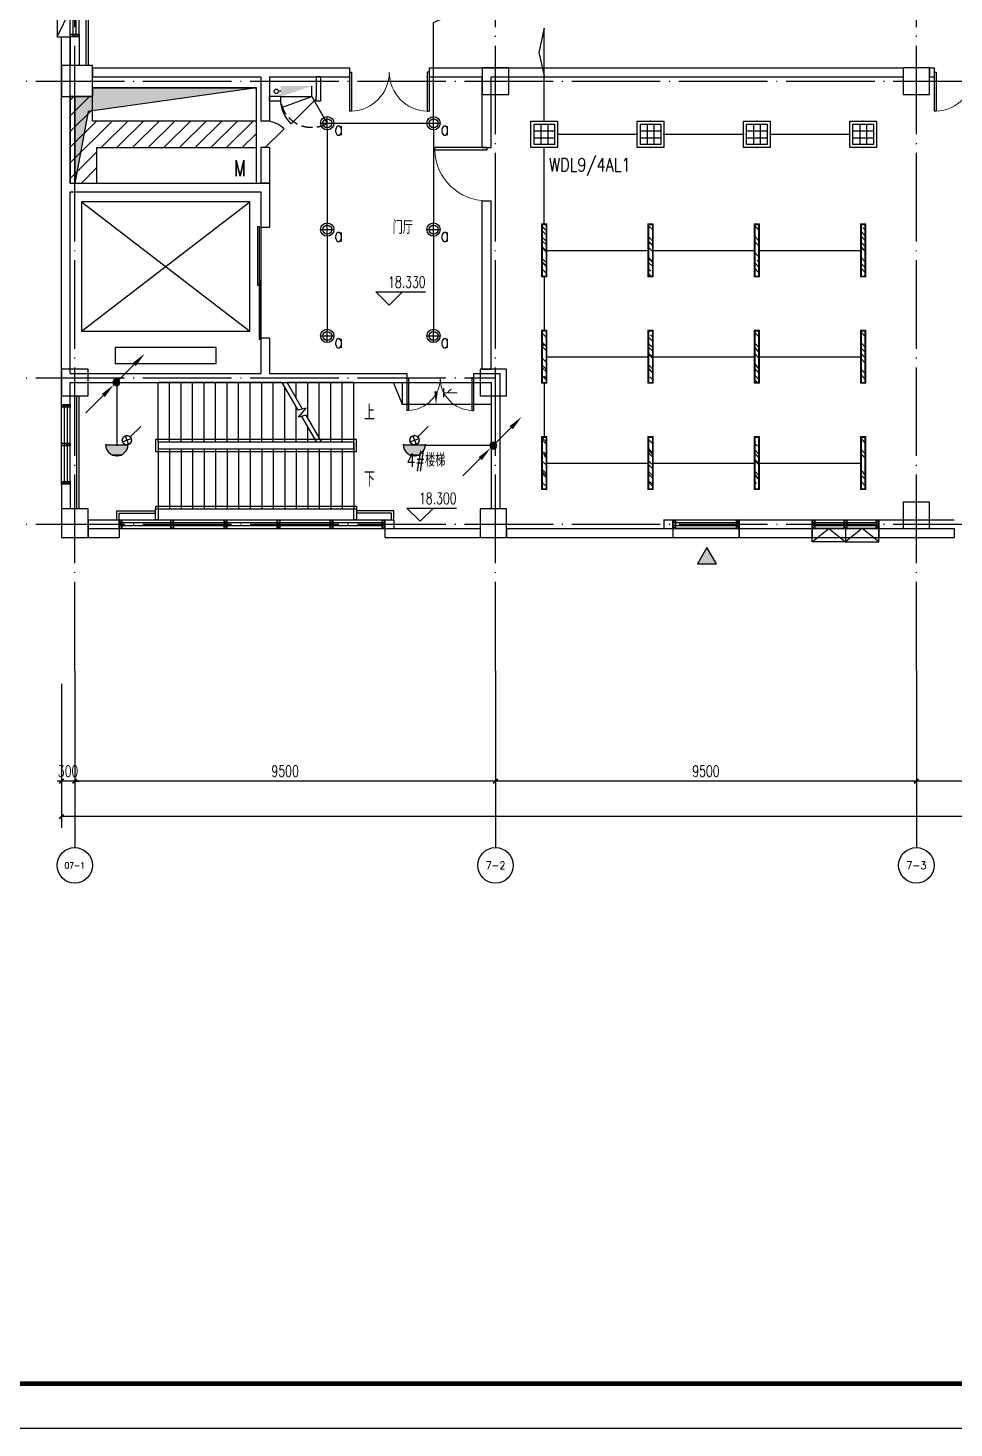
# Model space of a CAD drawing. Extents: x -621157 to 1764546, y -106808 to 741893.
# Drawn here: x 198945 to 219850, y 279601 to 311199 of the extents above; entities that cross this region are included whole.
import ezdxf
from ezdxf.enums import TextEntityAlignment as Align

# ---------------------------------------------------------------- set-up
doc = ezdxf.new("R2010")
doc.units = 0
doc.header["$LTSCALE"] = 1000
doc.header["$MEASUREMENT"] = 0
doc.linetypes.add('XREF-A-101-平面图_t3$0$DASH', pattern=[0.35, 0.25, -0.1])
doc.linetypes.add('XREF-A-101-平面图_t3$0$DOTE', pattern=[2.42, 2, -0.2, 0.02, -0.2])
for name, color, linetype in [('0-底图', 7, 'Continuous'), ('A-吊顶图及精装修区域', 7, 'Continuous'), ('AXIS_TEXT', 7, 'Continuous'), ('EQUIP-照明', 3, 'Continuous'), ('I-LIGHT', 3, 'Continuous'), ('SIG_TEXT', 2, 'Continuous'), ('T-EQUP-JT', 7, 'Continuous'), ('TEL_TEXT', 7, 'Continuous'), ('WIRE-照明', 4, 'Continuous'), ('XREF-A-101-平面图_t3$0$A-COLUMN', 8, 'Continuous'), ('XREF-A-101-平面图_t3$0$A-CURTWALL', 8, 'Continuous'), ('XREF-A-101-平面图_t3$0$A-DIM_ELEV', 8, 'Continuous'), ('XREF-A-101-平面图_t3$0$A-DOTE', 8, 'Continuous'), ('XREF-A-101-平面图_t3$0$A-GROUND', 8, 'Continuous'), ('XREF-A-101-平面图_t3$0$A-LEAD-AROW', 8, 'Continuous'), ('XREF-A-101-平面图_t3$0$A-PUB_HATCH', 8, 'Continuous'), ('XREF-A-101-平面图_t3$0$A-RAIL', 8, 'Continuous'), ('XREF-A-101-平面图_t3$0$A-ROOM-CH', 8, 'Continuous'), ('XREF-A-101-平面图_t3$0$A-SEE', 8, 'Continuous'), ('XREF-A-101-平面图_t3$0$A-STAIR', 8, 'Continuous'), ('XREF-A-101-平面图_t3$0$A-WALL', 8, 'Continuous'), ('XREF-A-101-平面图_t3$0$A-WALL-FILL', 8, 'Continuous'), ('XREF-A-101-平面图_t3$0$A-WINDOW', 8, 'Continuous'), ('XREF-A-101-平面图_t3$0$A-开启符号', 8, 'Continuous'), ('XREF-A-101-平面图_t3$0$AXIS', 8, 'Continuous'), ('XREF-A-101-平面图_t3$0$DIM_SYMB', 8, 'Continuous'), ('XREF-A-101-平面图_t3$0$HANDRAIL', 8, 'Continuous'), ('XREF-A-101-平面图_t3$0$I-WALL-GYPSUM', 8, 'Continuous'), ('XREF-A-101-平面图_t3$0$M-HOLE', 8, 'Continuous'), ('XREF-A-101-平面图_t3$0$P-EQUIPMENT', 8, 'Continuous'), ('XREF-A-101-平面图_t3$0$PUB_HATCH', 8, 'Continuous'), ('XREF-A-101-平面图_t3$0$PUB_TEXT', 8, 'Continuous'), ('XREF-A-101-平面图_t3$0$STAIR', 8, 'Continuous'), ('XREF-A-101-平面图_t3$0$水-尺寸', 8, 'Continuous')]:
    doc.layers.add(name, color=color, linetype=linetype)
doc.layers.add('灯具图例与顶面填充$0$I-C-light', color=3, linetype='Continuous', lineweight=13)
doc.styles.add('_TEL_DIM', font='SIMPLEX', dxfattribs={"width": 0.8, "height": 3.5, "bigfont": 'HZTXT'})
doc.styles.add('COMPLEX', font='COMPLEX')
doc.styles.add('DIM_FONT', font='ROMANS', dxfattribs={"width": 0.8, "bigfont": 'HZDXC'})
doc.styles.get("Standard").update_dxf_attribs({"font": 'romans.shx', "bigfont": 'HZDXC.SHX'})
doc.styles.add('XREF-A-101-平面图_t3$0$-HZDXCROMANS', font='ROMANS.shx', dxfattribs={"bigfont": 'HZDXC.shx'})
doc.styles.add('XREF-A-101-平面图_t3$0$_TCH_DIM', font='SIMPLEX', dxfattribs={"bigfont": 'GBCBIG'})
doc.styles.add('XREF-A-101-平面图_t3$0$A-AXIS-LABEL', font='COMPLEX', dxfattribs={"bigfont": 'GBCBIG'})
doc.styles.add('XREF-A-101-平面图_t3$0$A-DIM_T3', font='SIMPLEX', dxfattribs={"width": 0.705882, "bigfont": 'GBCBIG'})
doc.styles.add('XREF-A-101-平面图_t3$0$A-STANDARD', font='SIMPLEX', dxfattribs={"bigfont": 'GBCBIG'})
doc.styles.add('XREF-A-101-平面图_t3$0$hzdxcROMANS', font='ROMANS', dxfattribs={"width": 0.8, "bigfont": 'HZDXC'})
doc.styles.add('XZC', font='SIMPLEX.SHX', dxfattribs={"width": 0.7, "bigfont": 'hztxt.shx'})
doc.linetypes.add('LED_LINE', pattern='A,12.7,-5.08,["LED",XZC,S=2.54,R=0,X=-2.54,Y=-1.27],-6.35', length=24.13)
doc.dimstyles.get("Standard").update_dxf_attribs({"dimscale": 100, "dimtxt": 3.5, "dimasz": 1, "dimexe": 2.5, "dimexo": 3, "dimgap": 1.5, "dimtad": 1, "dimdec": 0, "dimzin": 0, "dimdsep": 46, "dimtxsty": 'Standard', "dimblk": 'ARCHTICK', "dimcen": 0.09, "dimadec": 0, "dimazin": 0, "dimtfac": 1, "dimtdec": 0, "dimtix": 1, "dimtmove": 2, "dimatfit": 3, "dimfxl": 0, "dimtolj": 1, "dimtzin": 0, "dimarcsym": 0})
doc.dimstyles.new('XREF-A-101-平面图_t3$0$A-DIM-100', dxfattribs={"dimscale": 100, "dimtxt": 2.55, "dimasz": 1, "dimexe": 2.5, "dimexo": 3, "dimgap": 1, "dimtad": 1, "dimdec": 0, "dimzin": 0, "dimdsep": 46, "dimtxsty": 'XREF-A-101-平面图_t3$0$A-DIM_T3', "dimblk": 'XREF-A-101-平面图_t3$0$_ArchTick', "dimcen": 0.09, "dimclrt": 7, "dimazin": 2, "dimtfac": 1, "dimtdec": 0, "dimtix": 1, "dimtmove": 2, "dimatfit": 3, "dimfxl": 0, "dimtolj": 1, "dimtzin": 0, "dimarcsym": 0})

# ---------------------------------------------------------------- blocks, each defined once
blk = doc.blocks.new('XREF-A-101-平面图_t3$0$G$C869EB286')
at = {"layer": 'XREF-A-101-平面图_t3$0$A-WINDOW'}
h = blk.add_hatch(dxfattribs=at)
h.set_pattern_fill('ANSI31', color=256, scale=25)
h.set_pattern_definition([(45, (-143.957, -89940), (-28.0633, 28.0633), [])])
h.paths.add_polyline_path([(0, 60), (200, 60), (200, 0), (0, 0)])
blk.add_lwpolyline([(0, 60), (200, 60), (200, 0), (0, 0)], close=True, dxfattribs=at)
blk = doc.blocks.new('XREF-A-101-平面图_t3$0$柱网4F')
at = {"layer": 'XREF-A-101-平面图_t3$0$A-COLUMN'}
for points in [[(-300, -30350), (400, -30350), (400, -29650), (-300, -29650)], [(9200, -30300), (9800, -30300), (9800, -29700), (9200, -29700)], [(18700, -30300), (19300, -30300), (19300, -29700), (18700, -29700)], [(-300, -37100), (300, -37100), (300, -36500), (-300, -36500)], [(9150, -37100), (9750, -37100), (9750, -36500), (9150, -36500)], [(-300, -40300), (300, -40300), (300, -39650), (-300, -39650)], [(9150, -40300), (9750, -40300), (9750, -39650), (9150, -39650)], [(18700, -40100), (19300, -40100), (19300, -39500), (18700, -39500)]]:
    blk.add_lwpolyline(points, close=True, dxfattribs=at)
blk = doc.blocks.new('XREF-A-101-平面图_t3$0$G$CAAB9FF39')
at = {"layer": 'XREF-A-101-平面图_t3$0$DIM_SYMB'}
for points in [[(6430, 1025, 0, 0, 0), (890, 1025, 0, 0, 0), (890, 2525, 0, 0, 0), (4700, 2525, 80, 0, 0), (5000, 2525, 0, 0, 0)], [(6430, 2525, 0, 0, 0), (5560, 2525, 80, 0, 0), (5260, 2525, 0, 0, 0)]]:
    blk.add_lwpolyline(points, format="xyseb", dxfattribs=at)
at = {"layer": 'XREF-A-101-平面图_t3$0$HANDRAIL'}
for p, q in [((1820, 410), (6360, 410)), ((1820, 410), (1820, 350)), ((1820, 350), (6360, 350)), ((6360, 410), (6360, 350))]:
    blk.add_line(p, q, dxfattribs=at)
for points in [[(1820, 350), (1880, 350), (1880, 100), (1820, 100)], [(6300, 350), (6360, 350), (6360, 100), (6300, 100)]]:
    blk.add_lwpolyline(points, close=True, dxfattribs=at)
at = {"layer": 'XREF-A-101-平面图_t3$0$STAIR'}
for p, q in [((4683, 3200), (1880, 3200)), ((1880, 1850), (1880, 3200)), ((2140, 1850), (2140, 3200)), ((2400, 1850), (2400, 3200)), ((2660, 1850), (2660, 3200)), ((2920, 1850), (2920, 3200)), ((3180, 1850), (3180, 3200)), ((3440, 1850), (3440, 3200)), ((3700, 1850), (3700, 3200)), ((3960, 1850), (3960, 3200)), ((4220, 1850), (4220, 3200)), ((4480, 1850), (4480, 3200)), ((5045, 2572), (4683, 3200)), ((6300, 3200), (4798, 3200)), ((5145, 2599), (4798, 3200)), ((5000, 2850), (5000, 3200)), ((5260, 2400), (5260, 3200)), ((5520, 1950), (5520, 3200)), ((5780, 1850), (5780, 3200)), ((6040, 1850), (6040, 3200)), ((6300, 1850), (6300, 3200)), ((4740, 1850), (4740, 3100)), ((5000, 1850), (5000, 2650)), ((5225, 2620), (5045, 2572)), ((5053, 2414), (5225, 2620)), ((5225, 2461), (5053, 2414)), ((5462, 1850), (5125, 2434)), ((5577, 1850), (5225, 2461)), ((6360, 1910), (1820, 1910)), ((1820, 1910), (1820, 1640)), ((5260, 1850), (5260, 2200)), ((6360, 1640), (6360, 1910)), ((1820, 1640), (6360, 1640)), ((5462, 1850), (1880, 1850)), ((6300, 1850), (1880, 1850)), ((1880, 1850), (1880, 1700)), ((1880, 1700), (6300, 1700)), ((1880, 1700), (1880, 350)), ((1880, 1700), (6300, 1700)), ((2140, 1700), (2140, 350)), ((2400, 1700), (2400, 350)), ((2660, 1700), (2660, 350)), ((2920, 1700), (2920, 350)), ((3180, 1700), (3180, 350)), ((3440, 1700), (3440, 350)), ((3700, 1700), (3700, 350)), ((3960, 1700), (3960, 350)), ((4220, 1700), (4220, 350)), ((4480, 1700), (4480, 350)), ((4740, 1700), (4740, 350)), ((5000, 1700), (5000, 350)), ((5260, 1700), (5260, 350)), ((5520, 1700), (5520, 350)), ((6300, 1850), (5577, 1850)), ((5780, 1700), (5780, 350)), ((6040, 1700), (6040, 350)), ((6300, 1850), (6300, 1700)), ((6300, 1700), (6300, 1850)), ((6300, 1700), (6300, 350)), ((1880, 350), (6300, 350))]:
    blk.add_line(p, q, dxfattribs=at)
at = {"layer": 'XREF-A-101-平面图_t3$0$PUB_TEXT', "style": 'XREF-A-101-平面图_t3$0$_TCH_DIM'}
for s, p in [('上', (6535, 2350)), ('下', (6535, 850))]:
    blk.add_text(s, height=338, dxfattribs=at).set_placement(p)
blk = doc.blocks.new('XREF-A-101-平面图_t3$0$ROOM')
at = {"layer": 'XREF-A-101-平面图_t3$0$A-ROOM-CH', "style": 'XREF-A-101-平面图_t3$0$-HZDXCROMANS', "width": 0.6}
for tag, p in [('中文房间名称', (0, -1000)), ('英文房间名称', (0, -1500))]:
    blk.add_attdef(tag, text='', height=300, dxfattribs=at).set_placement(p, align=Align.CENTER)
blk = doc.blocks.new('_ArchTick')
at = {"color": 0, "linetype": 'ByBlock', "const_width": 0.4}
blk.add_lwpolyline([(-0.5, -0.5), (0.5, 0.5)], dxfattribs=at)
blk = doc.blocks.new('*D25423')
at = {"layer": 'Defpoints', "color": 0}
blk.add_point((0, 0), dxfattribs=at)
blk.add_point((0, 0), dxfattribs=at)
blk.add_point((0, 0), dxfattribs=at)
blk.add_point((0, 0), dxfattribs=at)
at = {"layer": 'XREF-A-101-平面图_t3$0$水-尺寸', "color": 0, "linetype": 'ByBlock', "lineweight": -2}
blk.add_line((0, 300), (0, 250), dxfattribs=at)
blk.add_line((0, 300), (0, 250), dxfattribs=at)
blk.add_arc((0, 0), 0, 180, 180, dxfattribs=at)
at = {"layer": 'XREF-A-101-平面图_t3$0$水-尺寸', "color": 0, "linetype": 'ByBlock', "lineweight": -2, "xscale": 100, "yscale": 100, "zscale": 100}
for rotation in [90, 90.00000000000001]:
    blk.add_blockref('_ArchTick', (0, 0), dxfattribs=dict(at, rotation=rotation))
at = {"layer": 'XREF-A-101-平面图_t3$0$水-尺寸', "color": 0, "insert": (0, 0), "char_height": 350, "attachment_point": 5}
blk.add_mtext('\\A1;0%%d', dxfattribs=at)
blk = doc.blocks.new('XREF-A-101-平面图_t3$0$_ArchTick')
at = {"color": 0, "linetype": 'ByBlock', "const_width": 0.4}
blk.add_lwpolyline([(-0.5, -0.5), (0.5, 0.5)], dxfattribs=at)
blk = doc.blocks.new('*D25490')
at = {"layer": 'Defpoints', "color": 0}
for p in [(19000, -3300), (28500, -3300), (19000, -5800)]:
    blk.add_point(p, dxfattribs=at)
at = {"layer": 'XREF-A-101-平面图_t3$0$AXIS', "color": 0, "lineweight": -2}
for p, q in [((19000, -3600), (19000, -6050)), ((28500, -3600), (28500, -6050)), ((28500, -5800), (19000, -5800))]:
    blk.add_line(p, q, dxfattribs=at)
at = {"layer": 'XREF-A-101-平面图_t3$0$AXIS', "color": 0, "linetype": 'ByBlock', "lineweight": -2, "xscale": 100, "yscale": 100, "zscale": 100, "rotation": 180}
blk.add_blockref('XREF-A-101-平面图_t3$0$_ArchTick', (19000, -5800), dxfattribs=at)
at = {"layer": 'XREF-A-101-平面图_t3$0$AXIS', "color": 0, "linetype": 'ByBlock', "lineweight": -2, "xscale": 100, "yscale": 100, "zscale": 100}
blk.add_blockref('XREF-A-101-平面图_t3$0$_ArchTick', (28500, -5800), dxfattribs=at)
at = {"layer": 'XREF-A-101-平面图_t3$0$AXIS', "color": 7, "insert": (23750, -5573), "char_height": 255, "attachment_point": 5, "style": 'XREF-A-101-平面图_t3$0$A-DIM_T3'}
blk.add_mtext('\\A1;9500', dxfattribs=at)
blk = doc.blocks.new('*D25491')
at = {"layer": 'Defpoints', "color": 0}
for p in [(9500, -3300), (19000, -3300), (9500, -5800)]:
    blk.add_point(p, dxfattribs=at)
at = {"layer": 'XREF-A-101-平面图_t3$0$AXIS', "color": 0, "lineweight": -2}
for p, q in [((9500, -3600), (9500, -6050)), ((19000, -3600), (19000, -6050)), ((19000, -5800), (9500, -5800))]:
    blk.add_line(p, q, dxfattribs=at)
at = {"layer": 'XREF-A-101-平面图_t3$0$AXIS', "color": 0, "linetype": 'ByBlock', "lineweight": -2, "xscale": 100, "yscale": 100, "zscale": 100, "rotation": 180}
blk.add_blockref('XREF-A-101-平面图_t3$0$_ArchTick', (9500, -5800), dxfattribs=at)
at = {"layer": 'XREF-A-101-平面图_t3$0$AXIS', "color": 0, "linetype": 'ByBlock', "lineweight": -2, "xscale": 100, "yscale": 100, "zscale": 100}
blk.add_blockref('XREF-A-101-平面图_t3$0$_ArchTick', (19000, -5800), dxfattribs=at)
at = {"layer": 'XREF-A-101-平面图_t3$0$AXIS', "color": 7, "insert": (14250, -5573), "char_height": 255, "attachment_point": 5, "style": 'XREF-A-101-平面图_t3$0$A-DIM_T3'}
blk.add_mtext('\\A1;9500', dxfattribs=at)
blk = doc.blocks.new('*D25492')
at = {"layer": 'Defpoints', "color": 0}
for p in [(0, -3300), (9500, -3300), (0, -5800)]:
    blk.add_point(p, dxfattribs=at)
at = {"layer": 'XREF-A-101-平面图_t3$0$AXIS', "color": 0, "lineweight": -2}
for p, q in [((0, -3600), (0, -6050)), ((9500, -3600), (9500, -6050)), ((9500, -5800), (0, -5800))]:
    blk.add_line(p, q, dxfattribs=at)
at = {"layer": 'XREF-A-101-平面图_t3$0$AXIS', "color": 0, "linetype": 'ByBlock', "lineweight": -2, "xscale": 100, "yscale": 100, "zscale": 100, "rotation": 180}
blk.add_blockref('XREF-A-101-平面图_t3$0$_ArchTick', (0, -5800), dxfattribs=at)
at = {"layer": 'XREF-A-101-平面图_t3$0$AXIS', "color": 0, "linetype": 'ByBlock', "lineweight": -2, "xscale": 100, "yscale": 100, "zscale": 100}
blk.add_blockref('XREF-A-101-平面图_t3$0$_ArchTick', (9500, -5800), dxfattribs=at)
at = {"layer": 'XREF-A-101-平面图_t3$0$AXIS', "color": 7, "insert": (4750, -5573), "char_height": 255, "attachment_point": 5, "style": 'XREF-A-101-平面图_t3$0$A-DIM_T3'}
blk.add_mtext('\\A1;9500', dxfattribs=at)
blk = doc.blocks.new('*D25493')
at = {"layer": 'Defpoints', "color": 0}
for p in [(-300, -3300), (0, -3300), (-300, -5800)]:
    blk.add_point(p, dxfattribs=at)
at = {"layer": 'XREF-A-101-平面图_t3$0$AXIS', "color": 0, "lineweight": -2}
for p, q in [((-300, -3600), (-300, -6050)), ((0, -3600), (0, -6050)), ((-300, -5800), (-400, -5800)), ((0, -5800), (-300, -5800)), ((0, -5800), (100, -5800))]:
    blk.add_line(p, q, dxfattribs=at)
at = {"layer": 'XREF-A-101-平面图_t3$0$AXIS', "color": 0, "linetype": 'ByBlock', "lineweight": -2, "xscale": 100, "yscale": 100, "zscale": 100}
blk.add_blockref('XREF-A-101-平面图_t3$0$_ArchTick', (-300, -5800), dxfattribs=at)
at = {"layer": 'XREF-A-101-平面图_t3$0$AXIS', "color": 0, "linetype": 'ByBlock', "lineweight": -2, "xscale": 100, "yscale": 100, "zscale": 100, "rotation": 180}
blk.add_blockref('XREF-A-101-平面图_t3$0$_ArchTick', (0, -5800), dxfattribs=at)
at = {"layer": 'XREF-A-101-平面图_t3$0$AXIS', "color": 7, "insert": (-150, -5573), "char_height": 255, "attachment_point": 5, "style": 'XREF-A-101-平面图_t3$0$A-DIM_T3'}
blk.add_mtext('\\A1;300', dxfattribs=at)
blk = doc.blocks.new('_AXISO')
blk.add_circle((0, 0), 0.5)
at = {"layer": 'AXIS_TEXT', "style": 'COMPLEX'}
blk.add_attdef('A', text='', height=0.56, dxfattribs=at).set_placement((-0.25, -0.28), (0.25, -0.28), align=Align.FIT)
blk = doc.blocks.new('*D25504')
at = {"layer": 'Defpoints', "color": 0}
for p in [(-300, -3300), (66800, -3300), (-300, -6600)]:
    blk.add_point(p, dxfattribs=at)
at = {"layer": 'XREF-A-101-平面图_t3$0$AXIS', "color": 0, "lineweight": -2}
for p, q in [((-300, -3600), (-300, -6850)), ((66800, -3600), (66800, -6850)), ((66800, -6600), (-300, -6600))]:
    blk.add_line(p, q, dxfattribs=at)
at = {"layer": 'XREF-A-101-平面图_t3$0$AXIS', "color": 0, "linetype": 'ByBlock', "lineweight": -2, "xscale": 100, "yscale": 100, "zscale": 100, "rotation": 180}
blk.add_blockref('XREF-A-101-平面图_t3$0$_ArchTick', (-300, -6600), dxfattribs=at)
at = {"layer": 'XREF-A-101-平面图_t3$0$AXIS', "color": 0, "linetype": 'ByBlock', "lineweight": -2, "xscale": 100, "yscale": 100, "zscale": 100}
blk.add_blockref('XREF-A-101-平面图_t3$0$_ArchTick', (66800, -6600), dxfattribs=at)
at = {"layer": 'XREF-A-101-平面图_t3$0$AXIS', "color": 7, "insert": (33250, -6373), "char_height": 255, "attachment_point": 5, "style": 'XREF-A-101-平面图_t3$0$A-DIM_T3'}
blk.add_mtext('\\A1;67100', dxfattribs=at)
blk = doc.blocks.new('XREF-A-101-平面图_t3$0$bz1')
at = {"layer": 'XREF-A-101-平面图_t3$0$PUB_HATCH'}
h = blk.add_hatch(color=1, dxfattribs=at)
h.dxf.hatch_style = 1
h.paths.add_polyline_path([(4866032, -641203), (4865818, -641573), (4866245, -641573)])
at = {"layer": 'XREF-A-101-平面图_t3$0$PUB_TEXT', "color": 1}
blk.add_lwpolyline([(4866032, -641203), (4865818, -641573), (4866245, -641573)], close=True, dxfattribs=at)
blk = doc.blocks.new('XREF-A-101-平面图_t3$0$G$C34B60025')
blk.add_blockref('XREF-A-101-平面图_t3$0$bz1', (-4851859, 800778))
blk = doc.blocks.new('XREF-A-101-平面图_t3$0$DOOR2DLIB$SYSLIB$00000108')
at = {"color": 0}
for p, q in [((-0.5, 0), (-0.5, 0.4875)), ((-0.475, 0.4875), (-0.5, 0.4875)), ((-0.475, 0), (-0.475, 0.4875)), ((0.475, 0), (0.475, 0.4875)), ((0.475, 0.4875), (0.5, 0.4875)), ((0.5, 0), (0.5, 0.4875)), ((-0.5, 0), (-0.475, 0)), ((0.5, 0), (0.475, 0))]:
    blk.add_line(p, q, dxfattribs=at)
at = {"color": 0, "lineweight": 13}
for centre, start, end in [((-0.4875, 0), 0, 88.53072), ((0.4875, 0), 91.46928, 180)]:
    blk.add_arc(centre, 0.4875, start, end, dxfattribs=at)
blk = doc.blocks.new('XREF-A-101-平面图_t3$0$WINDOW2DLIB$SYSLIB$00000001')
at = {"color": 0}
for points in [[(-0.5, 0.5), (-0.5, -0.5)], [(-0.5, 0.5), (0.5, 0.5)], [(0.5, -0.5), (0.5, 0.5)], [(0.5, 0.1667), (-0.5, 0.1667)], [(0.5, -0.1667), (-0.5, -0.1667)], [(-0.5, -0.5), (0.5, -0.5)]]:
    blk.add_lwpolyline(points, dxfattribs=at)
blk = doc.blocks.new('*U25234')
at = {"color": 0}
blk.add_line((-1250, 100), (1250, 100), dxfattribs=at)
for points in [[(59, 170), (-1270, 170), (-1270, 140), (59, 140)], [(1270, 110), (-32, 110), (-32, 140), (1270, 140)]]:
    blk.add_lwpolyline(points, close=True, dxfattribs=at)
blk = doc.blocks.new('*U25233')
at = {"color": 0, "xscale": 0.0004, "yscale": 0.0004, "zscale": 0.0004}
blk.add_blockref('*U25234', (0, 0), dxfattribs=at)
blk = doc.blocks.new('XREF-A-101-平面图_t3$0$DOOR2DLIB$SYSLIB$00000101')
at = {"color": 0}
blk.add_line((0.5, 0), (-0.207, 0.707), dxfattribs=at)
blk.add_arc((0.5, 0), 1, 135, 180, dxfattribs=at)
blk = doc.blocks.new('XREF-A-101-平面图_t3$0$DOOR2DLIB$SYSLIB$00000107')
at = {"color": 0}
for p, q in [((0.45, 0.975), (0.5, 0.975)), ((0.45, 0), (0.45, 0.975)), ((0.5, 0), (0.5, 0.975)), ((0.5, 0), (0.45, 0))]:
    blk.add_line(p, q, dxfattribs=at)
at = {"color": 0, "lineweight": 13}
blk.add_arc((0.475, 0), 0.975, 91.4693, 180, dxfattribs=at)
blk = doc.blocks.new('A0-Verital')
blk.add_lwpolyline([(118900, 84100), (0, 84100), (0, 0), (118900, 0)], close=True)
at = {"const_width": 100}
blk.add_lwpolyline([(2500, 83100), (117900, 83100), (117900, 1000), (2500, 1000)], close=True, dxfattribs=at)
blk = doc.blocks.new('筒灯')
at = {"color": 8}
for p, q in [((150, 0), (-150, 0)), ((0, 150), (0, -150))]:
    blk.add_line(p, q, dxfattribs=at)
blk.add_circle((0, 0), 150)
blk.add_circle((0, 0), 102, dxfattribs=at)
blk = doc.blocks.new('$equip$00001168')
blk.add_line((-0.5, 0), (0.5, 0))
blk.add_arc((0, 0), 0.5, 180, 0)
for p in [(-0.5, 0), (0, 0), (0.5, 0), (0, -0.5)]:
    blk.add_point(p)
for points in [[(0.433, -0.25), (-0.433, -0.25), (0.5, 0), (-0.5, 0)], [(0.25, -0.433), (-0.25, -0.433), (0.433, -0.25), (-0.433, -0.25)], [(0, -0.5), (0, -0.5), (0.25, -0.433), (-0.25, -0.433)]]:
    blk.add_solid(points)
at = {"flags": 9}
blk.add_attdef('A', (0, 0), '', height=0.00002, dxfattribs=at)
blk = doc.blocks.new('$equip$00001216')
for p, q in [((0.147, 0.356), (0.625, 0.833)), ((-0.194, 0.132), (0.194, 0.285)), ((-0.076, 0.402), (0.076, 0.014))]:
    blk.add_line(p, q)
blk.add_circle((0, 0.208), 0.208)
for p in [(-0.208, 0.208), (0, 0.417), (0, 0), (0.208, 0.208)]:
    blk.add_point(p)
at = {"flags": 9}
blk.add_attdef('A', (0, 0), '', height=0.00002, dxfattribs=at)
blk = doc.blocks.new('*X14702')
at = {"color": 0, "linetype": 'Continuous'}
for p, q in [((192.59, 446.72), (193.93, 448.06)), ((192.65, 447.21), (193.44, 448)), ((192.67, 446.38), (194.27, 447.98)), ((192.81, 446.1), (194.55, 447.84)), ((193.01, 445.87), (194.78, 447.64)), ((193.27, 445.7), (194.95, 447.39)), ((193.58, 445.59), (195.06, 447.07)), ((193.98, 445.57), (195.08, 446.67))]:
    blk.add_line(p, q, dxfattribs=at)
blk = doc.blocks.new('HC001445')
at = {"color": 4, "linetype": 'Continuous'}
for p, q in [((0.13, 0.06), (3.24, 3.23)), ((-5.47, -5.53), (-2.36, -2.36))]:
    blk.add_line(p, q, dxfattribs=at)
for points in [[(3.24, 3.23, 0.8, 0, 0), (5.19, 5.12, 0, 0, 0)], [(-2.36, -2.36, 0.8, 0, 0), (-0.41, -0.47, 0, 0, 0)]]:
    blk.add_lwpolyline(points, format="xyseb", dxfattribs=at)
blk.add_circle((0, 0), 0.625, dxfattribs=at)
at = {"color": 4, "linetype": 'Continuous', "xscale": 0.5, "yscale": 0.5, "zscale": 0.5}
blk.add_blockref('*X14702', (-96.92, -223.41), dxfattribs=at)
blk = doc.blocks.new('灯具图例与顶面填充$0$顶面图例$0$16-吊线灯-011')
at = {"color": 8}
blk.add_wipeout([(0, 35), (0, -25), (600, -25), (600, 35)], dxfattribs=at)
at = {"linetype": 'ByBlock'}
h = blk.add_hatch(dxfattribs=at)
h.set_pattern_fill('AR-RROOF', color=250, scale=5, angle=45)
h.set_pattern_definition([(45, (-809054.52, -461832.93), (107.763073, 287.368196), [1905, -254, 635, -127]), (45, (-808979.98, -461668.59), (-209.239968, 29.634845), [381, -41.91, 762, -95.25]), (45, (-809085.95, -461711.69), (406.805602, 527.141034), [1016, -177.8, 508, -127])])
h.paths.add_polyline_path([(10, 25), (590, 25), (590, -15), (10, -15)])
at = {"color": 0, "linetype": 'ByBlock'}
for points in [[(0, 35), (600, 35), (600, -25), (0, -25)], [(10, 25), (590, 25), (590, -15), (10, -15)]]:
    blk.add_lwpolyline(points, close=True, dxfattribs=at)
blk = doc.blocks.new('$equip$00001153')
for p, q in [((-0.5, 0.5), (0.5, 0.5)), ((-0.5, -0.5), (-0.5, 0.5)), ((-0.385, 0.385), (0.385, 0.385)), ((-0.385, -0.385), (-0.385, 0.385)), ((-0.385, 0.128), (0.385, 0.128)), ((-0.129, 0.385), (-0.129, -0.385)), ((0.128, 0.385), (0.128, -0.385)), ((0.385, 0.385), (0.385, -0.385)), ((0.5, 0.5), (0.5, -0.5)), ((0.5, -0.5), (-0.5, -0.5)), ((-0.385, -0.129), (0.385, -0.129)), ((0.385, -0.385), (-0.385, -0.385))]:
    blk.add_line(p, q)
for p in [(-0.5, 0), (0, 0.5), (0.5, 0), (0, -0.5)]:
    blk.add_point(p)
at = {"layer": 'TEL_TEXT', "style": '_TEL_DIM', "flags": 1}
blk.add_attdef('A', text='', height=0.00002, dxfattribs=at).set_placement((0, 0), align=Align.MIDDLE_CENTER)
blk = doc.blocks.new('G$C573A90DD')
at = {"layer": 'EQUIP-照明', "xscale": 600.000000002794, "yscale": 600.0000000027358, "zscale": 600.0000000027285}
for p in [(10600, -31200), (13000, -31200), (15400, -31200), (17800, -31200)]:
    blk.add_blockref('$equip$00001153', p, dxfattribs=at)
at = {"layer": '灯具图例与顶面填充$0$I-C-light', "xscale": 2, "yscale": 2, "zscale": 2, "rotation": 90}
for p in [(10610, -34420), (13010, -34420), (15410, -34420), (17810, -34420), (10610, -36820), (13010, -36820), (15410, -36820), (17810, -36820), (10610, -39220), (13010, -39220), (15410, -39220), (17810, -39220)]:
    blk.add_blockref('灯具图例与顶面填充$0$顶面图例$0$16-吊线灯-011', p, dxfattribs=at)
blk = doc.blocks.new('XREF-A-101-平面图_t3$0$单出口消火栓新')
for p, q in [((-240, 700), (-846.2, 1050)), ((-479.4, 42.2), (-240, 700)), ((-240, 0), (-240, 700)), ((-240, 700), (0, 700))]:
    blk.add_line(p, q)
at = {"color": 0, "linetype": 'XREF-A-101-平面图_t3$0$DASH'}
blk.add_arc((-240, 700), 700, 150, 270, dxfattribs=at)
blk.add_solid([(-240, 0), (0, 0), (0, 700)])
at = {"layer": 'XREF-A-101-平面图_t3$0$水-尺寸', "linetype": 'ByBlock'}
dim = blk.add_angular_dim_3p(base=(0, 0), center=(0, 0), p1=(0, 0), p2=(0, 0), dimstyle='Standard', dxfattribs=at)
dim.commit()
dim.dimension.update_dxf_attribs({"geometry": '*D25423', "text_midpoint": (0, 0)})
blk = doc.blocks.new('*U25256')
at = {"layer": 'XREF-A-101-平面图_t3$0$P-EQUIPMENT', "color": 10}
blk.add_line((0, 120), (50, 120), dxfattribs=at)
at = {"layer": 'XREF-A-101-平面图_t3$0$P-EQUIPMENT'}
blk.add_circle((100, 120), 50, dxfattribs=at)
at = {"layer": 'XREF-A-101-平面图_t3$0$P-EQUIPMENT', "xscale": -1, "rotation": 90}
blk.add_blockref('XREF-A-101-平面图_t3$0$单出口消火栓新', (0, 0), dxfattribs=at)
blk = doc.blocks.new('XREF-A-101-平面图_t3$0$G$C156FCA62')
at = {"layer": 'XREF-A-101-平面图_t3$0$P-EQUIPMENT', "rotation": 180}
blk.add_blockref('*U25256', (4650, 309890), dxfattribs=at)
blk = doc.blocks.new('XREF-A-101-平面图_t3$0$轴网(3)')
at = {"layer": 'XREF-A-101-平面图_t3$0$A-DOTE', "linetype": 'XREF-A-101-平面图_t3$0$DOTE'}
for p, q in [((0, -3300), (0, 43300)), ((9500, -3300), (9500, 43300)), ((19000, -3300), (19000, 43300)), ((-3300, 10000), (69800, 10000)), ((-3300, 3300), (9500, 3300)), ((-3300, 0), (69800, 0))]:
    blk.add_line(p, q, dxfattribs=at)
at = {"layer": 'XREF-A-101-平面图_t3$0$AXIS'}
for p, q in [((0, -3300), (0, -7300)), ((9500, -3300), (9500, -7300)), ((19000, -3300), (19000, -7300))]:
    blk.add_line(p, q, dxfattribs=at)
ref = blk.add_blockref('_AXISO', (0, -7700), dxfattribs=dict(at, xscale=800, yscale=800, zscale=800))
ref.add_attrib('A', '07-1', dxfattribs={"color": 7, "height": 136.14, "style": 'XREF-A-101-平面图_t3$0$A-AXIS-LABEL', "width": 0.946667}).set_placement((-230.1, -7768.1), (230.1, -7768.1), align=Align.FIT)
ref = blk.add_blockref('_AXISO', (9500, -7700), dxfattribs=dict(at, xscale=800, yscale=800, zscale=800))
ref.add_attrib('A', '7-2', dxfattribs={"color": 7, "height": 168.54, "style": 'XREF-A-101-平面图_t3$0$A-AXIS-LABEL', "width": 0.933333}).set_placement((9275.3, -7784.3), (9724.7, -7784.3), align=Align.FIT)
ref = blk.add_blockref('_AXISO', (19000, -7700), dxfattribs=dict(at, xscale=800, yscale=800, zscale=800))
ref.add_attrib('A', '7-3', dxfattribs={"color": 7, "height": 168.54, "style": 'XREF-A-101-平面图_t3$0$A-AXIS-LABEL', "width": 0.933333}).set_placement((18775.3, -7784.3), (19224.7, -7784.3), align=Align.FIT)
for p1, p2, distance, picture, middle in [((0, -3300), (-300, -3300), 2500, '*D25493', (-150, -5572.5)), ((66800, -3300), (-300, -3300), 3300, '*D25504', (33250, -6372.5)), ((9500, -3300), (0, -3300), 2500, '*D25492', (4750, -5572.5)), ((19000, -3300), (9500, -3300), 2500, '*D25491', (14250, -5572.5)), ((28500, -3300), (19000, -3300), 2500, '*D25490', (23750, -5572.5))]:
    dim = blk.add_aligned_dim(p1=p1, p2=p2, distance=distance, dimstyle='XREF-A-101-平面图_t3$0$A-DIM-100', dxfattribs=at)
    dim.commit()
    dim.dimension.update_dxf_attribs({"geometry": picture, "text_midpoint": middle})
blk = doc.blocks.new('*U25374')
at = {"layer": 'XREF-A-101-平面图_t3$0$P-EQUIPMENT', "color": 10}
blk.add_line((0, 120), (50, 120), dxfattribs=at)
at = {"layer": 'XREF-A-101-平面图_t3$0$P-EQUIPMENT'}
blk.add_circle((100, 120), 50, dxfattribs=at)
at = {"layer": 'XREF-A-101-平面图_t3$0$P-EQUIPMENT', "xscale": -1, "rotation": 90}
blk.add_blockref('XREF-A-101-平面图_t3$0$单出口消火栓新', (0, 0), dxfattribs=at)
blk = doc.blocks.new('XREF-A-101-平面图_t3$0$G$C646F86AA')
at = {"layer": 'XREF-A-101-平面图_t3$0$P-EQUIPMENT', "rotation": 180}
blk.add_blockref('*U25374', (4650, 309890), dxfattribs=at)
blk = doc.blocks.new('XREF-A-101-平面图_t3')
at = {"layer": 'XREF-A-101-平面图_t3$0$A-PUB_HATCH'}
h = blk.add_hatch(color=256, dxfattribs=at)
h.dxf.hatch_style = 1
h.paths.add_polyline_path([(204100, 309850), (200303, 309314), (200000, 307700), (200000, 309650), (200400, 309650), (200400, 309850)])
at = {"layer": 'XREF-A-101-平面图_t3$0$A-SEE', "transparency": 33554559}
h = blk.add_hatch(dxfattribs=at)
h.set_pattern_fill('普通砖', color=256, scale=100)
h.set_pattern_definition([(45, (0, 200179.5), (-176.77677, 176.77677), [])])
h.paths.add_polyline_path([(199900, 309650), (199900, 307700), (200500, 307700), (200500, 308500), (204100, 308500), (204100, 309100), (200400, 309100), (200400, 309650)])
at = {"layer": 'XREF-A-101-平面图_t3$0$A-CURTWALL'}
for p, q in [((199900, 311000), (199900, 313400)), ((199967, 311000), (199967, 313400)), ((200033, 311000), (200033, 313400)), ((200100, 311000), (200100, 313400)), ((199700, 300910), (199700, 302700)), ((199767, 300910), (199767, 302700)), ((199833, 300910), (199833, 302700)), ((199900, 300910), (199900, 302700))]:
    blk.add_line(p, q, dxfattribs=at)
at = {"layer": 'XREF-A-101-平面图_t3$0$A-DIM_ELEV'}
for p, q in [((207100, 304947), (206800, 305247)), ((206800, 305247), (207921, 305247)), ((207100, 304947), (207400, 305247)), ((207798, 300065), (207498, 300365)), ((207498, 300365), (208619, 300365)), ((207798, 300065), (208098, 300365))]:
    blk.add_line(p, q, dxfattribs=at)
at = {"layer": 'XREF-A-101-平面图_t3$0$A-GROUND'}
for points in [[(207400, 302700), (207194, 303200)], [(209400, 302700), (207400, 302700), (207400, 303200)]]:
    blk.add_lwpolyline(points, dxfattribs=at)
at = {"layer": 'XREF-A-101-平面图_t3$0$A-LEAD-AROW'}
blk.add_lwpolyline([(208157, 303200, 0, 0, 0), (208157, 302700, 0, 80, 0), (208157, 303000, 0, 0, 0)], format="xyseb", dxfattribs=at)
at = {"layer": 'XREF-A-101-平面图_t3$0$A-RAIL'}
for points in [[(200100, 313450), (200300, 313450), (200300, 310350)], [(200100, 313400), (200250, 313400), (200250, 310350)], [(200050, 300350), (200050, 302900)], [(200100, 300350), (200100, 302900)], [(200950, 300100), (200950, 300300), (201820, 300300)], [(201000, 300100), (201000, 300250), (201820, 300250)], [(207200, 300100), (207200, 300300), (206360, 300300)], [(207150, 300100), (207150, 300250), (206360, 300250)]]:
    blk.add_lwpolyline(points, dxfattribs=at)
at = {"layer": 'XREF-A-101-平面图_t3$0$A-SEE', "transparency": 33554559}
blk.add_lwpolyline([(199900, 309650), (199900, 307700), (200500, 307700), (200500, 308500), (204100, 308500), (204100, 309100), (200400, 309100), (200400, 309650), (199900, 309650)], dxfattribs=at)
at = {"layer": 'XREF-A-101-平面图_t3$0$A-SEE'}
for points in [[(213500, 299700), (215000, 299700), (215000, 299900), (213500, 299900)], [(216650, 299700), (218150, 299700), (218150, 299900), (216650, 299900)]]:
    blk.add_lwpolyline(points, close=True, dxfattribs=at)
at = {"layer": 'XREF-A-101-平面图_t3$0$A-STAIR'}
for p, q in [((200150, 307275), (203950, 304355)), ((200150, 304355), (203950, 307275))]:
    blk.add_line(p, q, dxfattribs=at)
for points in [[(200150, 307275), (200150, 304355), (203950, 304355), (203950, 307275)], [(200910, 303990), (200910, 303625), (203190, 303625), (203190, 303990)]]:
    blk.add_lwpolyline(points, close=True, dxfattribs=at)
at = {"layer": 'XREF-A-101-平面图_t3$0$A-WALL'}
for p, q in [((200400, 310300), (204300, 310300)), ((200400, 310300), (200400, 310100)), ((204300, 310300), (206200, 310300)), ((208000, 310300), (209300, 310300)), ((209300, 310300), (218700, 310300)), ((218700, 310300), (218700, 310100)), ((219300, 310300), (219400, 310300)), ((219300, 310300), (219300, 310100)), ((200400, 310100), (204200, 310100)), ((204200, 310100), (204200, 309100)), ((204400, 310100), (204400, 309100)), ((204400, 310100), (206200, 310100)), ((208000, 310100), (209200, 310100)), ((209200, 308500), (209200, 310100)), ((209400, 308500), (209400, 310100)), ((209400, 310100), (218700, 310100)), ((219300, 310100), (219400, 310100)), ((204200, 308500), (204200, 307700)), ((204400, 308500), (204400, 307700)), ((204400, 307700), (204200, 307700)), ((209200, 303500), (209200, 307300)), ((209400, 303500), (209400, 307300)), ((209200, 303500), (209400, 303500))]:
    blk.add_line(p, q, dxfattribs=at)
for points in [[(206200, 310300), (206200, 310100)], [(208000, 310300), (208000, 310100)], [(219400, 310300), (219400, 310100)], [(204400, 309100), (204200, 309100)], [(204400, 308500), (204200, 308500)], [(209200, 308500), (209400, 308500)], [(209200, 307300), (209400, 307300)]]:
    blk.add_lwpolyline(points, dxfattribs=at)
at = {"layer": 'XREF-A-101-平面图_t3$0$A-WALL-FILL', "color": 171}
for p, q in [((199700, 307600), (199700, 311000)), ((199700, 311000), (199900, 311000)), ((199900, 311000), (199900, 310350)), ((200100, 311000), (199900, 311000)), ((199900, 307700), (199900, 311000)), ((200100, 311000), (200100, 310350)), ((200100, 310350), (199900, 310350)), ((199700, 303300), (199700, 307600)), ((199900, 307700), (204400, 307700)), ((199900, 307500), (204200, 307500)), ((199900, 303400), (199900, 307500)), ((204200, 307500), (204200, 306700)), ((204400, 307700), (204400, 306700)), ((204200, 304200), (204200, 303400)), ((204400, 304200), (204400, 303400)), ((199900, 303400), (204200, 303400)), ((204400, 303400), (207500, 303400)), ((209000, 303400), (209600, 303400)), ((209600, 303400), (209600, 300350)), ((199700, 302700), (199700, 303300)), ((199900, 303200), (204300, 303200)), ((199900, 302700), (199900, 303200)), ((204300, 303200), (207500, 303200)), ((209000, 303200), (209400, 303200)), ((209400, 303200), (209400, 300350)), ((199700, 302700), (199900, 302700)), ((199700, 300910), (199700, 300350)), ((199900, 300910), (199700, 300910)), ((199900, 300910), (199900, 300350)), ((199900, 300350), (199700, 300350)), ((209600, 300350), (209400, 300350)), ((200300, 300100), (201000, 300100)), ((200300, 300100), (200300, 299900)), ((200300, 299900), (201000, 299900)), ((200300, 299900), (201000, 299900)), ((200300, 299900), (200300, 299700)), ((201000, 299900), (201000, 299700)), ((207000, 300100), (207200, 300100)), ((207000, 299900), (207200, 299900)), ((207000, 299900), (209150, 299900)), ((207000, 299900), (207000, 299700)), ((207200, 300100), (207200, 299900)), ((209150, 299900), (209150, 299700)), ((209750, 299900), (213500, 299900)), ((209750, 299900), (209750, 299700)), ((213300, 300100), (213500, 300100)), ((213300, 300100), (213300, 299900)), ((213300, 299900), (213500, 299900)), ((215000, 300100), (216650, 300100)), ((215000, 299900), (216650, 299900)), ((215000, 299900), (216650, 299900)), ((218150, 300100), (219850, 300100)), ((218150, 299900), (219850, 299900)), ((218150, 299900), (219850, 299900)), ((200300, 299700), (201000, 299700)), ((207000, 299700), (209150, 299700)), ((209750, 299700), (213500, 299700)), ((215000, 299700), (216650, 299700)), ((218150, 299700), (219850, 299700))]:
    blk.add_line(p, q, dxfattribs=at)
for points in [[(204400, 306700), (204200, 306700)], [(204400, 304200), (204200, 304200)], [(207500, 303400), (207500, 303200)], [(209000, 303400), (209000, 303200)], [(201000, 300100), (201000, 299900)], [(207000, 300100), (207000, 299900)], [(213500, 300100), (213500, 299900)], [(213500, 299900), (213500, 299700)], [(215000, 300100), (215000, 299900)], [(215000, 299900), (215000, 299700)], [(216650, 300100), (216650, 299900)], [(216650, 299900), (216650, 299700)], [(218150, 300100), (218150, 299900)], [(218150, 299900), (218150, 299700)], [(219850, 299900), (219850, 299700)]]:
    blk.add_lwpolyline(points, dxfattribs=at)
at = {"layer": 'XREF-A-101-平面图_t3$0$A-WINDOW'}
for p, q in [((207500, 303200), (209000, 303200)), ((213500, 299900), (213500, 299700)), ((215000, 299900), (215000, 299700)), ((216650, 299900), (216650, 299700)), ((218150, 299900), (218150, 299700)), ((219850, 299900), (219850, 299700))]:
    blk.add_line(p, q, dxfattribs=at)
at = {"layer": 'XREF-A-101-平面图_t3$0$A-开启符号', "linetype": 'Continuous'}
for points in [[(199600, 311000), (199900, 311000), (199900, 312200), (199600, 312200)], [(216650, 299600), (216650, 299900), (217400, 299900), (217400, 299600)], [(218150, 299600), (218150, 299900), (217400, 299900), (217400, 299600)]]:
    blk.add_lwpolyline(points, close=True, dxfattribs=at)
for points in [[(199600, 311000), (199900, 311600), (199600, 312200)], [(216650, 299600), (217025, 299900), (217400, 299600)], [(218150, 299600), (217775, 299900), (217400, 299600)]]:
    blk.add_lwpolyline(points, dxfattribs=at)
at = {"layer": 'XREF-A-101-平面图_t3$0$I-WALL-GYPSUM'}
for p, q in [((205450, 310100), (205450, 309650)), ((205550, 310100), (205450, 310100)), ((205550, 310100), (205550, 309550)), ((204650, 309650), (204400, 309650)), ((204400, 309550), (204400, 309650)), ((204650, 309550), (204400, 309550)), ((205550, 309550), (205450, 309550))]:
    blk.add_line(p, q, dxfattribs=at)
for points in [[(204650, 309550), (204650, 309650)], [(205450, 309550), (205450, 309650)]]:
    blk.add_lwpolyline(points, dxfattribs=at)
at = {"layer": 'XREF-A-101-平面图_t3$0$M-HOLE'}
for points in [[(204100, 309850), (200400, 309850), (200400, 309650), (200000, 309650), (200000, 307700), (204100, 307700), (204100, 309850), (204100, 309850)], [(204100, 309850), (200303, 309314), (200000, 307700), (200000, 309650), (200400, 309650), (200400, 309850), (204100, 309850)]]:
    blk.add_lwpolyline(points, dxfattribs=at)
for name, p in [('XREF-A-101-平面图_t3$0$G$C156FCA62', (200000, 0)), ('XREF-A-101-平面图_t3$0$G$C646F86AA', (200000, 0)), ('XREF-A-101-平面图_t3$0$G$C646F86AA', (200000, 0)), ('XREF-A-101-平面图_t3$0$G$C34B60025', (200100, 139900)), ('XREF-A-101-平面图_t3$0$G$CAAB9FF39', (200000, 300000))]:
    blk.add_blockref(name, p)
at = {"layer": 'XREF-A-101-平面图_t3$0$A-COLUMN'}
blk.add_blockref('XREF-A-101-平面图_t3$0$柱网4F', (200000, 340000), dxfattribs=at)
at = {"layer": 'XREF-A-101-平面图_t3$0$A-DOTE'}
blk.add_blockref('XREF-A-101-平面图_t3$0$轴网(3)', (200000, 300000), dxfattribs=at)
at = {"layer": 'XREF-A-101-平面图_t3$0$A-ROOM-CH'}
ref = blk.add_blockref('XREF-A-101-平面图_t3$0$ROOM', (207406, 307551), dxfattribs=at)
ref.add_attrib('中文房间名称', '门厅', dxfattribs={"height": 300, "style": 'XREF-A-101-平面图_t3$0$-HZDXCROMANS', "width": 0.8}).set_placement((207406, 306551), align=Align.CENTER)
ref = blk.add_blockref('XREF-A-101-平面图_t3$0$ROOM', (207926, 302297), dxfattribs=at)
ref.add_attrib('中文房间名称', '4#楼梯', dxfattribs={"height": 300, "style": 'XREF-A-101-平面图_t3$0$-HZDXCROMANS', "width": 0.8}).set_placement((207926, 301297), align=Align.CENTER)
at = {"layer": 'XREF-A-101-平面图_t3$0$A-WINDOW'}
for p, rotation in [((200100, 311060), 180), ((199900, 302700), 180), ((199900, 301830), 180), ((199900, 300960), 180), ((201000, 300100), 270), ((202170, 300100), 270), ((203370, 300100), 270), ((204570, 300100), 270), ((205770, 300100), 270), ((206940, 300100), 270), ((213500, 300100), 270), ((214940, 300100), 270), ((216650, 300100), 270), ((217370, 300100), 270), ((218090, 300100), 270)]:
    blk.add_blockref('XREF-A-101-平面图_t3$0$G$C869EB286', p, dxfattribs=dict(at, rotation=rotation))
for name, p, xscale, yscale, zscale in [('XREF-A-101-平面图_t3$0$DOOR2DLIB$SYSLIB$00000108', (207100, 310200), -1800, -1800, -1800), ('XREF-A-101-平面图_t3$0$DOOR2DLIB$SYSLIB$00000108', (220300, 310200), -1800, -1800, -1800), ('XREF-A-101-平面图_t3$0$DOOR2DLIB$SYSLIB$00000108', (208250, 303300), -1500, -1500, -1500), ('XREF-A-101-平面图_t3$0$WINDOW2DLIB$SYSLIB$00000001', (204000, 300000), 6000, 200, 6000), ('XREF-A-101-平面图_t3$0$WINDOW2DLIB$SYSLIB$00000001', (214250, 300000), 1500.000000245875, 200, 1500.000000245875), ('XREF-A-101-平面图_t3$0$WINDOW2DLIB$SYSLIB$00000001', (217400, 300000), 1500.000000245875, 200, 1500.000000245875)]:
    blk.add_blockref(name, p, dxfattribs=dict(at, xscale=xscale, yscale=yscale, zscale=zscale))
for name, p, xscale, yscale, zscale, rotation in [('XREF-A-101-平面图_t3$0$DOOR2DLIB$SYSLIB$00000101', (205050, 309600), -800, 800, -800, 180), ('XREF-A-101-平面图_t3$0$DOOR2DLIB$SYSLIB$00000101', (204300, 308800), 600, 600, 600, 270.0000000000008), ('XREF-A-101-平面图_t3$0$DOOR2DLIB$SYSLIB$00000107', (209300, 307900), 1200, 1200, 1200, 90), ('*U25233', (204300, 305450), 2500, -2500, 2500, 270.0000000000008)]:
    blk.add_blockref(name, p, dxfattribs=dict(at, xscale=xscale, yscale=yscale, zscale=zscale, rotation=rotation))
at = {"layer": 'XREF-A-101-平面图_t3$0$A-DIM_ELEV', "color": 7, "style": 'XREF-A-101-平面图_t3$0$A-STANDARD', "width": 0.705882}
for s, p in [('18.330', (207074, 305337)), ('18.300', (207772, 300455))]:
    blk.add_text(s, height=255, dxfattribs=at).set_placement(p)
at = {"layer": 'XREF-A-101-平面图_t3$0$A-LEAD-AROW', "color": 7, "style": 'XREF-A-101-平面图_t3$0$A-STANDARD'}
blk.add_text('下', height=320, rotation=90, dxfattribs=at).set_placement((208640, 302853))
at = {"layer": 'XREF-A-101-平面图_t3$0$M-HOLE', "style": 'XREF-A-101-平面图_t3$0$hzdxcROMANS', "width": 0.7}
blk.add_text('M', height=360, dxfattribs=at).set_placement((203604, 307854))

msp = doc.modelspace()

# ---------------------------------------------------------------- block references
at = {"layer": '0-底图'}
msp.add_blockref('XREF-A-101-平面图_t3', (0, 0), dxfattribs=at)

# ---------------------------------------------------------------- next in the draw order: linework, layer by layer
at = {"layer": 'WIRE-照明'}
for points in [[(208100, 309200), (208100, 311321), (208513, 311504)], [(205850, 309050), (207950, 309050)], [(205700, 308900), (205700, 306800)], [(208100, 308900), (208100, 306800)], [(205700, 306500), (205700, 304400)], [(208100, 306500), (208100, 304400)], [(200950, 303190), (200950, 301769)], [(209450, 301775), (207892, 301775)]]:
    msp.add_lwpolyline(points, dxfattribs=at)
at = {"layer": 'WIRE-照明', "elevation": 672}
msp.add_lwpolyline([(210600, 309100), (210600, 311197), (210475, 310649), (210600, 310122)], dxfattribs=at)

# ---------------------------------------------------------------- next in the draw order: block references
msp.add_blockref('A0-Verital', (172558, 279601))
at = {"layer": 'EQUIP-照明', "zscale": 500}
for name, p, xscale, yscale in [('$equip$00001216', (201178, 301792), 499.9999999708962, 499.9999998835847), ('$equip$00001216', (207669, 301792), 499.9999999708962, 499.9999998835847), ('$equip$00001168', (200950, 301792), 500, 500), ('$equip$00001168', (207669, 301792), 500, 500)]:
    msp.add_blockref(name, p, dxfattribs=dict(at, xscale=xscale, yscale=yscale))
at = {"layer": 'I-LIGHT', "linetype": 'LED_LINE', "ltscale": 0.5, "rotation": 180}
for p in [(205700, 309050), (208100, 309050), (205700, 306650), (208100, 306650), (205700, 304250), (208100, 304250)]:
    msp.add_blockref('筒灯', p, dxfattribs=at)
at = {"layer": 'T-EQUP-JT', "color": 7, "linetype": 'Continuous', "ltscale": 5, "xscale": -125, "yscale": 125, "zscale": 125, "rotation": 270}
for p in [(200940, 303200), (209450, 301775)]:
    msp.add_blockref('HC001445', p, dxfattribs=at)

# ---------------------------------------------------------------- next in the draw order: texts
at = {"layer": 'SIG_TEXT', "style": 'DIM_FONT', "width": 0.8}
for p in [(205857, 308781, -672), (208257, 308781, -672), (205857, 306381, -672), (208257, 306381, -672), (205857, 303981, -672), (208257, 303981, -672)]:
    msp.add_text('a', height=300, dxfattribs=at).set_placement(p)

# ---------------------------------------------------------------- next in the draw order: block references
at = {"layer": 'A-吊顶图及精装修区域', "color": 2}
msp.add_blockref('G$C573A90DD', (200000, 340000), dxfattribs=at)

# ---------------------------------------------------------------- next in the draw order: linework, layer by layer
at = {"layer": 'WIRE-照明'}
for points in [[(210900, 308800), (212700, 308800)], [(213300, 308800), (215100, 308800)], [(215700, 308800), (217500, 308800)], [(210600, 306780), (210600, 308500)], [(210660, 306180), (212940, 306180)], [(213060, 306180), (215340, 306180)], [(215460, 306180), (217740, 306180)], [(210600, 305580), (210600, 304380)], [(210660, 303780), (212940, 303780)], [(213060, 303780), (215340, 303780)], [(215460, 303780), (217740, 303780)], [(210600, 303180), (210600, 301980)], [(210660, 301380), (212940, 301380)], [(213060, 301380), (215340, 301380)], [(215460, 301380), (217740, 301380)]]:
    msp.add_lwpolyline(points, dxfattribs=at)

# ---------------------------------------------------------------- next in the draw order: texts
at = {"layer": 'SIG_TEXT', "color": 2, "style": 'DIM_FONT', "width": 0.8}
msp.add_text('WDL9/4AL1', height=300, dxfattribs=at).set_placement((210708, 307964))

doc.saveas('drawing.dxf')
